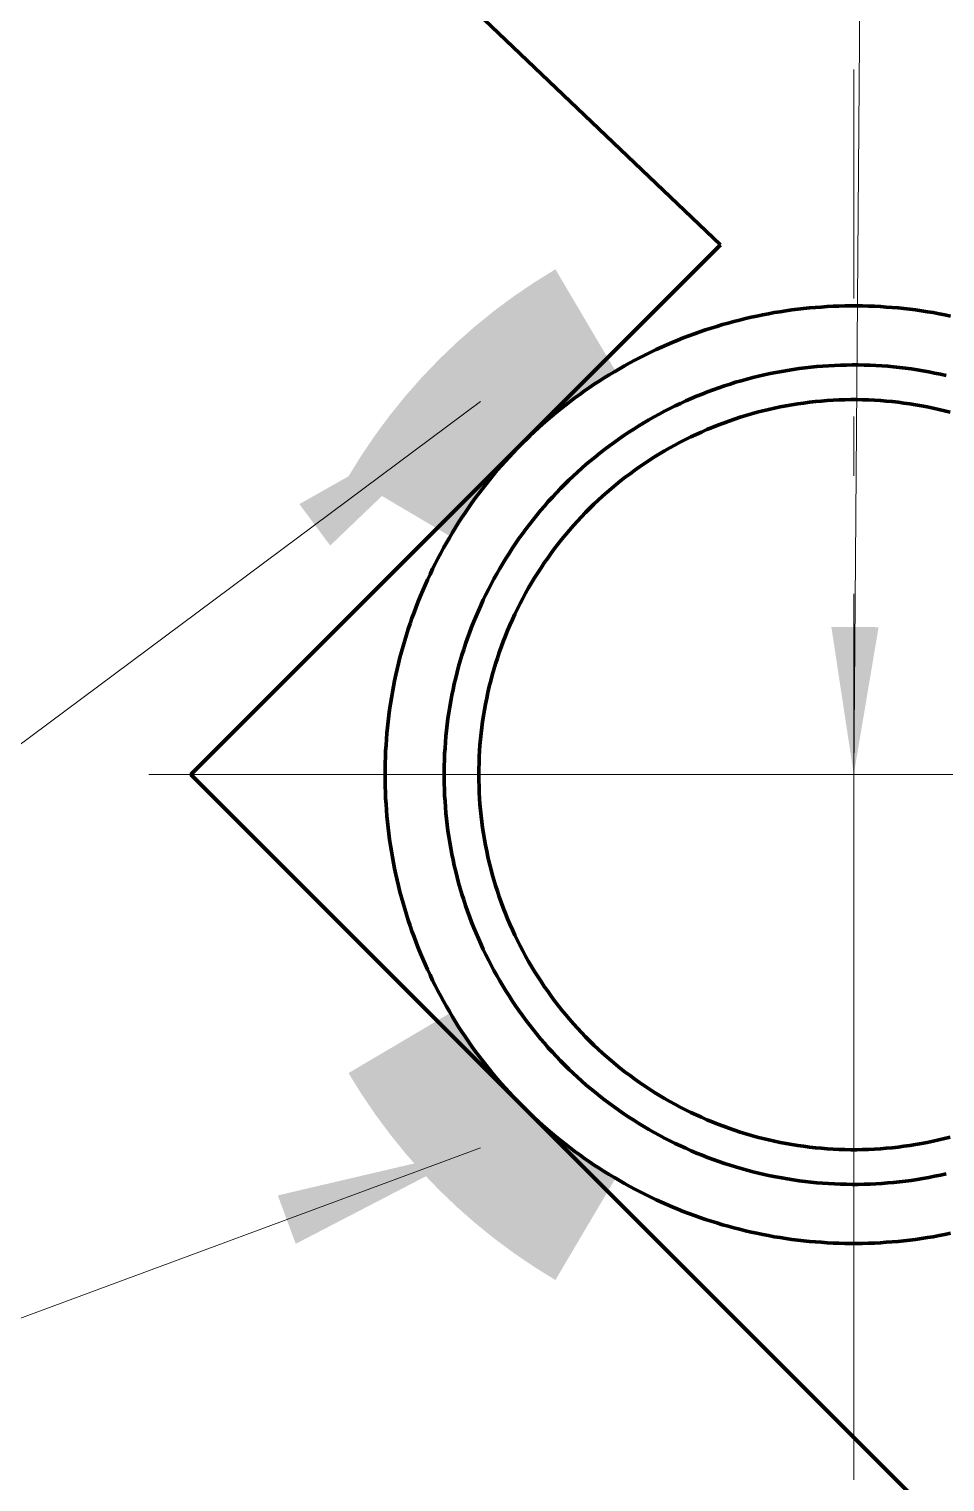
# Model space of a CAD drawing. Header units: millimetres. Extents: x 0 to 2382, y 0 to 420.
# Drawn here: x 1171.66 to 1187.17, y 216.02 to 240.62 of the extents above; entities that cross this region are included whole.
import ezdxf

# ---------------------------------------------------------------- set-up
doc = ezdxf.new("R2010")
doc.units = ezdxf.units.MM
doc.linetypes.add('IRAM-E-TRAZOS', pattern=[5, 4, -1])
doc.linetypes.add('IRAM-F-TRAZO-PUNTO', pattern=[20, 15, -2, 1, -2])
for name, color, linetype, lineweight in [('01-VISIBLE', 7, 'CONTINUOUS', 70), ('02-OCULTA', 4, 'IRAM-E-TRAZOS', 35), ('03-EJE', 1, 'IRAM-F-TRAZO-PUNTO', 18), ('05-RAYADO', 8, 'CONTINUOUS', 18), ('08-FINA', 5, 'CONTINUOUS', 18), ('12-SOLDADURA', 6, 'CONTINUOUS', 18)]:
    doc.layers.add(name, color=color, linetype=linetype, lineweight=lineweight)

msp = doc.modelspace()

# ---------------------------------------------------------------- hatches: boundary and pattern name
at = {"layer": '05-RAYADO'}
h = msp.add_hatch(color=7, dxfattribs=at)
h.dxf.hatch_style = 1
h.paths.add_polyline_path([(1181.587, 234.835), (1181.303, 234.659), (1181.027, 234.472), (1180.76, 234.273), (1180.501, 234.064), (1180.251, 233.843), (1180.01, 233.613), (1179.779, 233.372), (1179.559, 233.122), (1179.349, 232.863), (1179.151, 232.595), (1178.963, 232.32), (1178.788, 232.036), (1177.066, 233.053), (1177.286, 233.408), (1177.52, 233.753), (1177.769, 234.088), (1178.031, 234.413), (1178.307, 234.726), (1178.596, 235.027), (1178.897, 235.316), (1179.21, 235.592), (1179.534, 235.854), (1179.87, 236.103), (1180.215, 236.337), (1180.57, 236.557)])
h = msp.add_hatch(color=7, dxfattribs=at)
h.dxf.hatch_style = 1
h.paths.add_polyline_path([(1178.788, 223.964), (1178.963, 223.68), (1179.151, 223.405), (1179.349, 223.137), (1179.559, 222.878), (1179.779, 222.628), (1180.01, 222.387), (1180.251, 222.157), (1180.501, 221.936), (1180.76, 221.727), (1181.027, 221.528), (1181.303, 221.341), (1181.587, 221.165), (1180.57, 219.443), (1180.215, 219.663), (1179.87, 219.897), (1179.534, 220.146), (1179.21, 220.408), (1178.897, 220.684), (1178.596, 220.973), (1178.307, 221.274), (1178.031, 221.587), (1177.769, 221.912), (1177.52, 222.247), (1177.286, 222.592), (1177.066, 222.947)])
at = {"layer": '08-FINA'}
h = msp.add_hatch(color=7, dxfattribs=at)
h.dxf.hatch_style = 1
h.paths.add_polyline_path([(1179.303, 234.32), (1176.234, 232.581), (1176.756, 231.879)])
h = msp.add_hatch(color=7, dxfattribs=at)
h.dxf.hatch_style = 1
h.paths.add_polyline_path([(1185.623, 228), (1186.043, 230.497), (1185.243, 230.503)])
h = msp.add_hatch(color=7, dxfattribs=at)
h.dxf.hatch_style = 1
h.paths.add_polyline_path([(1179.303, 221.68), (1175.869, 220.876), (1176.172, 220.056)])

# ---------------------------------------------------------------- linework, layer by layer
at = {"layer": '01-VISIBLE'}
for points in [[(1153.436, 265.5), (1183.367, 236.969)], [(1183.367, 236.969), (1174.397, 228)], [(1187.263, 235.766), (1187.165, 235.786), (1187.067, 235.805), (1186.968, 235.823), (1186.869, 235.839), (1186.77, 235.854), (1186.671, 235.868), (1186.572, 235.881), (1186.472, 235.892), (1186.373, 235.902), (1186.273, 235.911), (1186.173, 235.918), (1186.073, 235.925), (1185.973, 235.93), (1185.873, 235.934), (1185.773, 235.936), (1185.673, 235.937), (1185.573, 235.937), (1185.472, 235.936), (1185.372, 235.934), (1185.272, 235.93), (1185.172, 235.925), (1185.072, 235.918), (1184.972, 235.911), (1184.873, 235.902), (1184.773, 235.892), (1184.674, 235.881), (1184.574, 235.868), (1184.475, 235.854), (1184.376, 235.839), (1184.277, 235.823), (1184.179, 235.805), (1184.08, 235.786), (1183.982, 235.766), (1183.884, 235.745), (1183.787, 235.722), (1183.689, 235.698), (1183.593, 235.673), (1183.496, 235.647), (1183.4, 235.62), (1183.304, 235.591), (1183.208, 235.561), (1183.113, 235.53), (1183.018, 235.498), (1182.924, 235.465), (1182.83, 235.43), (1182.736, 235.394), (1182.643, 235.357), (1182.55, 235.319), (1182.458, 235.279), (1182.367, 235.239), (1182.276, 235.197), (1182.185, 235.155), (1182.095, 235.111), (1182.006, 235.066), (1181.917, 235.019), (1181.829, 234.972), (1181.741, 234.924), (1181.654, 234.874), (1181.568, 234.823), (1181.482, 234.772), (1181.397, 234.719), (1181.312, 234.665), (1181.228, 234.61), (1181.145, 234.554), (1181.063, 234.497), (1180.981, 234.439), (1180.901, 234.38), (1180.821, 234.32), (1180.741, 234.259), (1180.663, 234.197), (1180.585, 234.134), (1180.508, 234.07), (1180.432, 234.005), (1180.356, 233.939), (1180.282, 233.872), (1180.208, 233.804), (1180.135, 233.735), (1180.063, 233.666), (1179.992, 233.595), (1179.922, 233.523), (1179.853, 233.451), (1179.785, 233.378), (1179.717, 233.304), (1179.651, 233.229), (1179.585, 233.153), (1179.521, 233.077), (1179.457, 232.999), (1179.395, 232.921), (1179.333, 232.842), (1179.272, 232.762), (1179.213, 232.682), (1179.154, 232.6), (1179.097, 232.519), (1179.04, 232.436), (1178.985, 232.352), (1178.931, 232.268), (1178.877, 232.184), (1178.825, 232.098), (1178.774, 232.012), (1178.724, 231.925), (1178.675, 231.838), (1178.627, 231.75), (1178.58, 231.661), (1178.534, 231.572), (1178.49, 231.483), (1178.447, 231.392), (1178.404, 231.301), (1178.363, 231.21), (1178.323, 231.118), (1178.285, 231.026), (1178.247, 230.933), (1178.211, 230.84), (1178.175, 230.746), (1178.141, 230.652), (1178.108, 230.557), (1178.077, 230.462), (1178.046, 230.367), (1178.017, 230.271), (1177.989, 230.175), (1177.962, 230.079), (1177.937, 229.982), (1177.912, 229.885), (1177.889, 229.787), (1177.867, 229.689), (1177.846, 229.591), (1177.827, 229.493), (1177.809, 229.395), (1177.792, 229.296), (1177.776, 229.197), (1177.762, 229.098), (1177.748, 228.999), (1177.736, 228.899), (1177.726, 228.8), (1177.716, 228.7), (1177.708, 228.6), (1177.701, 228.5), (1177.695, 228.4), (1177.691, 228.3), (1177.688, 228.2), (1177.686, 228.1), (1177.685, 228), (1177.686, 227.9), (1177.688, 227.8), (1177.691, 227.7), (1177.695, 227.6), (1177.701, 227.5), (1177.708, 227.4), (1177.716, 227.3), (1177.726, 227.2), (1177.736, 227.101), (1177.748, 227.001), (1177.762, 226.902), (1177.776, 226.803), (1177.792, 226.704), (1177.809, 226.605), (1177.827, 226.507), (1177.846, 226.409), (1177.867, 226.311), (1177.889, 226.213), (1177.912, 226.115), (1177.937, 226.018), (1177.962, 225.921), (1177.989, 225.825), (1178.017, 225.729), (1178.046, 225.633), (1178.077, 225.538), (1178.108, 225.443), (1178.141, 225.348), (1178.175, 225.254), (1178.211, 225.16), (1178.247, 225.067), (1178.285, 224.974), (1178.323, 224.882), (1178.363, 224.79), (1178.404, 224.699), (1178.447, 224.608), (1178.49, 224.517), (1178.534, 224.428), (1178.58, 224.339), (1178.627, 224.25), (1178.675, 224.162), (1178.724, 224.075), (1178.774, 223.988), (1178.825, 223.902), (1178.877, 223.816), (1178.931, 223.732), (1178.985, 223.648), (1179.04, 223.564), (1179.097, 223.481), (1179.154, 223.4), (1179.213, 223.318), (1179.272, 223.238), (1179.333, 223.158), (1179.395, 223.079), (1179.457, 223.001), (1179.521, 222.923), (1179.585, 222.847), (1179.651, 222.771), (1179.717, 222.696), (1179.785, 222.622), (1179.853, 222.549), (1179.922, 222.477), (1179.992, 222.405), (1180.063, 222.334), (1180.135, 222.265), (1180.208, 222.196), (1180.282, 222.128), (1180.356, 222.061), (1180.432, 221.995), (1180.508, 221.93), (1180.585, 221.866), (1180.663, 221.803), (1180.741, 221.741), (1180.821, 221.68), (1180.901, 221.62), (1180.981, 221.561), (1181.063, 221.503), (1181.145, 221.446), (1181.228, 221.39), (1181.312, 221.335), (1181.397, 221.281), (1181.482, 221.228), (1181.568, 221.177), (1181.654, 221.126), (1181.741, 221.076), (1181.829, 221.028), (1181.917, 220.981), (1182.006, 220.934), (1182.095, 220.889), (1182.185, 220.845), (1182.276, 220.803), (1182.367, 220.761), (1182.458, 220.721), (1182.55, 220.681), (1182.643, 220.643), (1182.736, 220.606), (1182.83, 220.57), (1182.924, 220.535), (1183.018, 220.502), (1183.113, 220.47), (1183.208, 220.439), (1183.304, 220.409), (1183.4, 220.38), (1183.496, 220.353), (1183.593, 220.327), (1183.689, 220.302), (1183.787, 220.278), (1183.884, 220.255), (1183.982, 220.234), (1184.08, 220.214), (1184.179, 220.195), (1184.277, 220.177), (1184.376, 220.161), (1184.475, 220.146), (1184.574, 220.132), (1184.674, 220.119), (1184.773, 220.108), (1184.873, 220.098), (1184.972, 220.089), (1185.072, 220.082), (1185.172, 220.075), (1185.272, 220.07), (1185.372, 220.066), (1185.472, 220.064), (1185.573, 220.063), (1185.673, 220.063), (1185.773, 220.064), (1185.873, 220.066), (1185.973, 220.07), (1186.073, 220.075), (1186.173, 220.082), (1186.273, 220.089), (1186.373, 220.098), (1186.472, 220.108), (1186.572, 220.119), (1186.671, 220.132), (1186.77, 220.146), (1186.869, 220.161), (1186.968, 220.177), (1187.067, 220.195), (1187.165, 220.214), (1187.263, 220.234)], [(1187.187, 234.759), (1187.09, 234.781), (1186.991, 234.801), (1186.893, 234.82), (1186.794, 234.838), (1186.696, 234.854), (1186.596, 234.869), (1186.497, 234.882), (1186.398, 234.894), (1186.298, 234.905), (1186.198, 234.914), (1186.098, 234.921), (1185.998, 234.927), (1185.898, 234.932), (1185.798, 234.935), (1185.698, 234.937), (1185.598, 234.937), (1185.497, 234.936), (1185.397, 234.934), (1185.297, 234.93), (1185.197, 234.924), (1185.097, 234.918), (1184.997, 234.909), (1184.898, 234.899), (1184.798, 234.888), (1184.699, 234.876), (1184.599, 234.862), (1184.5, 234.846), (1184.402, 234.829), (1184.303, 234.811), (1184.205, 234.791), (1184.107, 234.77), (1184.009, 234.747), (1183.912, 234.723), (1183.815, 234.698), (1183.718, 234.671), (1183.622, 234.643), (1183.527, 234.613), (1183.431, 234.582), (1183.336, 234.55), (1183.242, 234.516), (1183.148, 234.481), (1183.055, 234.445), (1182.962, 234.407), (1182.87, 234.368), (1182.778, 234.327), (1182.687, 234.286), (1182.597, 234.243), (1182.507, 234.198), (1182.417, 234.153), (1182.329, 234.106), (1182.241, 234.058), (1182.154, 234.008), (1182.068, 233.957), (1181.982, 233.905), (1181.897, 233.852), (1181.813, 233.798), (1181.729, 233.742), (1181.647, 233.685), (1181.565, 233.627), (1181.484, 233.568), (1181.404, 233.508), (1181.325, 233.446), (1181.247, 233.384), (1181.17, 233.32), (1181.093, 233.255), (1181.018, 233.189), (1180.943, 233.122), (1180.87, 233.054), (1180.798, 232.985), (1180.726, 232.914), (1180.656, 232.843), (1180.586, 232.771), (1180.518, 232.698), (1180.45, 232.623), (1180.384, 232.548), (1180.319, 232.472), (1180.255, 232.395), (1180.192, 232.317), (1180.13, 232.238), (1180.07, 232.158), (1180.01, 232.078), (1179.952, 231.996), (1179.895, 231.914), (1179.839, 231.831), (1179.784, 231.747), (1179.731, 231.662), (1179.678, 231.577), (1179.627, 231.49), (1179.577, 231.403), (1179.529, 231.316), (1179.482, 231.227), (1179.436, 231.138), (1179.391, 231.049), (1179.348, 230.958), (1179.306, 230.867), (1179.265, 230.776), (1179.225, 230.684), (1179.187, 230.591), (1179.15, 230.498), (1179.115, 230.404), (1179.081, 230.31), (1179.048, 230.215), (1179.017, 230.12), (1178.987, 230.024), (1178.959, 229.928), (1178.931, 229.832), (1178.906, 229.735), (1178.881, 229.638), (1178.858, 229.54), (1178.837, 229.442), (1178.817, 229.344), (1178.798, 229.246), (1178.781, 229.147), (1178.765, 229.048), (1178.75, 228.949), (1178.737, 228.85), (1178.726, 228.75), (1178.716, 228.65), (1178.707, 228.551), (1178.7, 228.451), (1178.694, 228.351), (1178.69, 228.25), (1178.687, 228.15), (1178.685, 228.05), (1178.685, 227.95), (1178.687, 227.85), (1178.69, 227.75), (1178.694, 227.649), (1178.7, 227.549), (1178.707, 227.449), (1178.716, 227.35), (1178.726, 227.25), (1178.737, 227.15), (1178.75, 227.051), (1178.765, 226.952), (1178.781, 226.853), (1178.798, 226.754), (1178.817, 226.656), (1178.837, 226.558), (1178.858, 226.46), (1178.881, 226.362), (1178.906, 226.265), (1178.931, 226.168), (1178.959, 226.072), (1178.987, 225.976), (1179.017, 225.88), (1179.048, 225.785), (1179.081, 225.69), (1179.115, 225.596), (1179.15, 225.502), (1179.187, 225.409), (1179.225, 225.316), (1179.265, 225.224), (1179.306, 225.133), (1179.348, 225.042), (1179.391, 224.951), (1179.436, 224.862), (1179.482, 224.773), (1179.529, 224.684), (1179.577, 224.597), (1179.627, 224.51), (1179.678, 224.423), (1179.731, 224.338), (1179.784, 224.253), (1179.839, 224.169), (1179.895, 224.086), (1179.952, 224.004), (1180.01, 223.922), (1180.07, 223.842), (1180.13, 223.762), (1180.192, 223.683), (1180.255, 223.605), (1180.319, 223.528), (1180.384, 223.452), (1180.45, 223.377), (1180.518, 223.302), (1180.586, 223.229), (1180.656, 223.157), (1180.726, 223.086), (1180.798, 223.015), (1180.87, 222.946), (1180.943, 222.878), (1181.018, 222.811), (1181.093, 222.745), (1181.17, 222.68), (1181.247, 222.616), (1181.325, 222.554), (1181.404, 222.492), (1181.484, 222.432), (1181.565, 222.373), (1181.647, 222.315), (1181.729, 222.258), (1181.813, 222.202), (1181.897, 222.148), (1181.982, 222.095), (1182.068, 222.043), (1182.154, 221.992), (1182.241, 221.942), (1182.329, 221.894), (1182.417, 221.847), (1182.507, 221.802), (1182.597, 221.757), (1182.687, 221.714), (1182.778, 221.673), (1182.87, 221.632), (1182.962, 221.593), (1183.055, 221.555), (1183.148, 221.519), (1183.242, 221.484), (1183.336, 221.45), (1183.431, 221.418), (1183.527, 221.387), (1183.622, 221.357), (1183.718, 221.329), (1183.815, 221.302), (1183.912, 221.277), (1184.009, 221.253), (1184.107, 221.23), (1184.205, 221.209), (1184.303, 221.189), (1184.402, 221.171), (1184.5, 221.154), (1184.599, 221.138), (1184.699, 221.124), (1184.798, 221.112), (1184.898, 221.101), (1184.997, 221.091), (1185.097, 221.082), (1185.197, 221.076), (1185.297, 221.07), (1185.397, 221.066), (1185.497, 221.064), (1185.598, 221.063), (1185.698, 221.063), (1185.798, 221.065), (1185.898, 221.068), (1185.998, 221.073), (1186.098, 221.079), (1186.198, 221.086), (1186.298, 221.095), (1186.398, 221.106), (1186.497, 221.118), (1186.596, 221.131), (1186.696, 221.146), (1186.794, 221.162), (1186.893, 221.18), (1186.991, 221.199), (1187.09, 221.219), (1187.187, 221.241)], [(1187.258, 234.136), (1187.161, 234.161), (1187.064, 234.184), (1186.966, 234.206), (1186.868, 234.227), (1186.769, 234.246), (1186.67, 234.263), (1186.571, 234.279), (1186.472, 234.293), (1186.373, 234.306), (1186.273, 234.317), (1186.173, 234.326), (1186.073, 234.334), (1185.973, 234.34), (1185.873, 234.345), (1185.773, 234.348), (1185.673, 234.35), (1185.573, 234.35), (1185.472, 234.348), (1185.372, 234.345), (1185.272, 234.34), (1185.172, 234.334), (1185.072, 234.326), (1184.972, 234.317), (1184.873, 234.306), (1184.773, 234.293), (1184.674, 234.279), (1184.575, 234.263), (1184.476, 234.246), (1184.378, 234.227), (1184.28, 234.206), (1184.182, 234.184), (1184.084, 234.161), (1183.987, 234.136), (1183.891, 234.109), (1183.794, 234.081), (1183.699, 234.051), (1183.603, 234.02), (1183.509, 233.988), (1183.414, 233.954), (1183.321, 233.918), (1183.227, 233.881), (1183.135, 233.842), (1183.043, 233.802), (1182.952, 233.761), (1182.861, 233.718), (1182.771, 233.674), (1182.682, 233.628), (1182.593, 233.581), (1182.506, 233.532), (1182.419, 233.482), (1182.333, 233.431), (1182.247, 233.379), (1182.163, 233.325), (1182.079, 233.269), (1181.996, 233.213), (1181.915, 233.155), (1181.834, 233.096), (1181.754, 233.035), (1181.675, 232.974), (1181.597, 232.911), (1181.52, 232.846), (1181.444, 232.781), (1181.369, 232.714), (1181.295, 232.647), (1181.222, 232.578), (1181.15, 232.508), (1181.08, 232.437), (1181.01, 232.364), (1180.942, 232.291), (1180.875, 232.217), (1180.809, 232.141), (1180.744, 232.065), (1180.68, 231.987), (1180.618, 231.909), (1180.557, 231.829), (1180.497, 231.749), (1180.439, 231.667), (1180.381, 231.585), (1180.326, 231.502), (1180.271, 231.418), (1180.218, 231.333), (1180.166, 231.247), (1180.115, 231.161), (1180.066, 231.073), (1180.018, 230.985), (1179.972, 230.896), (1179.927, 230.807), (1179.883, 230.716), (1179.841, 230.625), (1179.8, 230.534), (1179.761, 230.442), (1179.723, 230.349), (1179.687, 230.255), (1179.652, 230.161), (1179.618, 230.067), (1179.587, 229.972), (1179.556, 229.876), (1179.527, 229.78), (1179.5, 229.684), (1179.474, 229.587), (1179.45, 229.49), (1179.427, 229.392), (1179.406, 229.294), (1179.386, 229.196), (1179.368, 229.097), (1179.352, 228.998), (1179.337, 228.899), (1179.323, 228.8), (1179.311, 228.7), (1179.301, 228.601), (1179.292, 228.501), (1179.285, 228.401), (1179.28, 228.301), (1179.276, 228.2), (1179.273, 228.1), (1179.273, 228), (1179.273, 227.9), (1179.276, 227.8), (1179.28, 227.699), (1179.285, 227.599), (1179.292, 227.499), (1179.301, 227.399), (1179.311, 227.3), (1179.323, 227.2), (1179.337, 227.101), (1179.352, 227.002), (1179.368, 226.903), (1179.386, 226.804), (1179.406, 226.706), (1179.427, 226.608), (1179.45, 226.51), (1179.474, 226.413), (1179.5, 226.316), (1179.527, 226.22), (1179.556, 226.124), (1179.587, 226.028), (1179.618, 225.933), (1179.652, 225.839), (1179.687, 225.745), (1179.723, 225.651), (1179.761, 225.558), (1179.8, 225.466), (1179.841, 225.375), (1179.883, 225.284), (1179.927, 225.193), (1179.972, 225.104), (1180.018, 225.015), (1180.066, 224.927), (1180.115, 224.839), (1180.166, 224.753), (1180.218, 224.667), (1180.271, 224.582), (1180.326, 224.498), (1180.381, 224.415), (1180.439, 224.333), (1180.497, 224.251), (1180.557, 224.171), (1180.618, 224.091), (1180.68, 224.013), (1180.744, 223.935), (1180.809, 223.859), (1180.875, 223.783), (1180.942, 223.709), (1181.01, 223.636), (1181.08, 223.563), (1181.15, 223.492), (1181.222, 223.422), (1181.295, 223.353), (1181.369, 223.286), (1181.444, 223.219), (1181.52, 223.154), (1181.597, 223.089), (1181.675, 223.026), (1181.754, 222.965), (1181.834, 222.904), (1181.915, 222.845), (1181.996, 222.787), (1182.079, 222.731), (1182.163, 222.675), (1182.247, 222.621), (1182.333, 222.569), (1182.419, 222.518), (1182.506, 222.468), (1182.593, 222.419), (1182.682, 222.372), (1182.771, 222.326), (1182.861, 222.282), (1182.952, 222.239), (1183.043, 222.198), (1183.135, 222.158), (1183.227, 222.119), (1183.321, 222.082), (1183.414, 222.046), (1183.509, 222.012), (1183.603, 221.98), (1183.699, 221.949), (1183.794, 221.919), (1183.891, 221.891), (1183.987, 221.864), (1184.084, 221.839), (1184.182, 221.816), (1184.28, 221.794), (1184.378, 221.773), (1184.476, 221.754), (1184.575, 221.737), (1184.674, 221.721), (1184.773, 221.707), (1184.873, 221.694), (1184.972, 221.683), (1185.072, 221.674), (1185.172, 221.666), (1185.272, 221.66), (1185.372, 221.655), (1185.472, 221.652), (1185.573, 221.65), (1185.673, 221.65), (1185.773, 221.652), (1185.873, 221.655), (1185.973, 221.66), (1186.073, 221.666), (1186.173, 221.674), (1186.273, 221.683), (1186.373, 221.694), (1186.472, 221.707), (1186.571, 221.721), (1186.67, 221.737), (1186.769, 221.754), (1186.868, 221.773), (1186.966, 221.794), (1187.064, 221.816), (1187.161, 221.839), (1187.258, 221.864)], [(1174.397, 228), (1186.897, 215.5)]]:
    msp.add_lwpolyline(points, dxfattribs=at)
at = {"layer": '02-OCULTA'}
for points in [[(1154.148, 264.821), (1183.367, 236.969)], [(1183.367, 236.969), (1174.397, 228)], [(1187.263, 235.766), (1187.165, 235.786), (1187.067, 235.805), (1186.968, 235.823), (1186.869, 235.839), (1186.77, 235.854), (1186.671, 235.868), (1186.572, 235.881), (1186.472, 235.892), (1186.373, 235.902), (1186.273, 235.911), (1186.173, 235.918), (1186.073, 235.925), (1185.973, 235.93), (1185.873, 235.934), (1185.773, 235.936), (1185.673, 235.937), (1185.573, 235.937), (1185.472, 235.936), (1185.372, 235.934), (1185.272, 235.93), (1185.172, 235.925), (1185.072, 235.918), (1184.972, 235.911), (1184.873, 235.902), (1184.773, 235.892), (1184.674, 235.881), (1184.574, 235.868), (1184.475, 235.854), (1184.376, 235.839), (1184.277, 235.823), (1184.179, 235.805), (1184.08, 235.786), (1183.982, 235.766), (1183.884, 235.745), (1183.787, 235.722), (1183.689, 235.698), (1183.593, 235.673), (1183.496, 235.647), (1183.4, 235.62), (1183.304, 235.591), (1183.208, 235.561), (1183.113, 235.53), (1183.018, 235.498), (1182.924, 235.465), (1182.83, 235.43), (1182.736, 235.394), (1182.643, 235.357), (1182.55, 235.319), (1182.458, 235.279), (1182.367, 235.239), (1182.276, 235.197), (1182.185, 235.155), (1182.095, 235.111), (1182.006, 235.066), (1181.917, 235.019), (1181.829, 234.972), (1181.741, 234.924), (1181.654, 234.874), (1181.568, 234.823), (1181.482, 234.772), (1181.397, 234.719), (1181.312, 234.665), (1181.228, 234.61), (1181.145, 234.554), (1181.063, 234.497), (1180.981, 234.439), (1180.901, 234.38), (1180.821, 234.32), (1180.741, 234.259), (1180.663, 234.197), (1180.585, 234.134), (1180.508, 234.07), (1180.432, 234.005), (1180.356, 233.939), (1180.282, 233.872), (1180.208, 233.804), (1180.135, 233.735), (1180.063, 233.666), (1179.992, 233.595), (1179.922, 233.523), (1179.853, 233.451), (1179.785, 233.378), (1179.717, 233.304), (1179.651, 233.229), (1179.585, 233.153), (1179.521, 233.077), (1179.457, 232.999), (1179.395, 232.921), (1179.333, 232.842), (1179.272, 232.762), (1179.213, 232.682), (1179.154, 232.6), (1179.097, 232.519), (1179.04, 232.436), (1178.985, 232.352), (1178.931, 232.268), (1178.877, 232.184), (1178.825, 232.098), (1178.774, 232.012), (1178.724, 231.925), (1178.675, 231.838), (1178.627, 231.75), (1178.58, 231.661), (1178.534, 231.572), (1178.49, 231.483), (1178.447, 231.392), (1178.404, 231.301), (1178.363, 231.21), (1178.323, 231.118), (1178.285, 231.026), (1178.247, 230.933), (1178.211, 230.84), (1178.175, 230.746), (1178.141, 230.652), (1178.108, 230.557), (1178.077, 230.462), (1178.046, 230.367), (1178.017, 230.271), (1177.989, 230.175), (1177.962, 230.079), (1177.937, 229.982), (1177.912, 229.885), (1177.889, 229.787), (1177.867, 229.689), (1177.846, 229.591), (1177.827, 229.493), (1177.809, 229.395), (1177.792, 229.296), (1177.776, 229.197), (1177.762, 229.098), (1177.748, 228.999), (1177.736, 228.899), (1177.726, 228.8), (1177.716, 228.7), (1177.708, 228.6), (1177.701, 228.5), (1177.695, 228.4), (1177.691, 228.3), (1177.688, 228.2), (1177.686, 228.1), (1177.685, 228), (1177.686, 227.9), (1177.688, 227.8), (1177.691, 227.7), (1177.695, 227.6), (1177.701, 227.5), (1177.708, 227.4), (1177.716, 227.3), (1177.726, 227.2), (1177.736, 227.101), (1177.748, 227.001), (1177.762, 226.902), (1177.776, 226.803), (1177.792, 226.704), (1177.809, 226.605), (1177.827, 226.507), (1177.846, 226.409), (1177.867, 226.311), (1177.889, 226.213), (1177.912, 226.115), (1177.937, 226.018), (1177.962, 225.921), (1177.989, 225.825), (1178.017, 225.729), (1178.046, 225.633), (1178.077, 225.538), (1178.108, 225.443), (1178.141, 225.348), (1178.175, 225.254), (1178.211, 225.16), (1178.247, 225.067), (1178.285, 224.974), (1178.323, 224.882), (1178.363, 224.79), (1178.404, 224.699), (1178.447, 224.608), (1178.49, 224.517), (1178.534, 224.428), (1178.58, 224.339), (1178.627, 224.25), (1178.675, 224.162), (1178.724, 224.075), (1178.774, 223.988), (1178.825, 223.902), (1178.877, 223.816), (1178.931, 223.732), (1178.985, 223.648), (1179.04, 223.564), (1179.097, 223.481), (1179.154, 223.4), (1179.213, 223.318), (1179.272, 223.238), (1179.333, 223.158), (1179.395, 223.079), (1179.457, 223.001), (1179.521, 222.923), (1179.585, 222.847), (1179.651, 222.771), (1179.717, 222.696), (1179.785, 222.622), (1179.853, 222.549), (1179.922, 222.477), (1179.992, 222.405), (1180.063, 222.334), (1180.135, 222.265), (1180.208, 222.196), (1180.282, 222.128), (1180.356, 222.061), (1180.432, 221.995), (1180.508, 221.93), (1180.585, 221.866), (1180.663, 221.803), (1180.741, 221.741), (1180.821, 221.68), (1180.901, 221.62), (1180.981, 221.561), (1181.063, 221.503), (1181.145, 221.446), (1181.228, 221.39), (1181.312, 221.335), (1181.397, 221.281), (1181.482, 221.228), (1181.568, 221.177), (1181.654, 221.126), (1181.741, 221.076), (1181.829, 221.028), (1181.917, 220.981), (1182.006, 220.934), (1182.095, 220.889), (1182.185, 220.845), (1182.276, 220.803), (1182.367, 220.761), (1182.458, 220.721), (1182.55, 220.681), (1182.643, 220.643), (1182.736, 220.606), (1182.83, 220.57), (1182.924, 220.535), (1183.018, 220.502), (1183.113, 220.47), (1183.208, 220.439), (1183.304, 220.409), (1183.4, 220.38), (1183.496, 220.353), (1183.593, 220.327), (1183.689, 220.302), (1183.787, 220.278), (1183.884, 220.255), (1183.982, 220.234), (1184.08, 220.214), (1184.179, 220.195), (1184.277, 220.177), (1184.376, 220.161), (1184.475, 220.146), (1184.574, 220.132), (1184.674, 220.119), (1184.773, 220.108), (1184.873, 220.098), (1184.972, 220.089), (1185.072, 220.082), (1185.172, 220.075), (1185.272, 220.07), (1185.372, 220.066), (1185.472, 220.064), (1185.573, 220.063), (1185.673, 220.063), (1185.773, 220.064), (1185.873, 220.066), (1185.973, 220.07), (1186.073, 220.075), (1186.173, 220.082), (1186.273, 220.089), (1186.373, 220.098), (1186.472, 220.108), (1186.572, 220.119), (1186.671, 220.132), (1186.77, 220.146), (1186.869, 220.161), (1186.968, 220.177), (1187.067, 220.195), (1187.165, 220.214), (1187.263, 220.234)], [(1187.187, 234.759), (1187.09, 234.781), (1186.991, 234.801), (1186.893, 234.82), (1186.794, 234.838), (1186.696, 234.854), (1186.596, 234.869), (1186.497, 234.882), (1186.398, 234.894), (1186.298, 234.905), (1186.198, 234.914), (1186.098, 234.921), (1185.998, 234.927), (1185.898, 234.932), (1185.798, 234.935), (1185.698, 234.937), (1185.598, 234.937), (1185.497, 234.936), (1185.397, 234.934), (1185.297, 234.93), (1185.197, 234.924), (1185.097, 234.918), (1184.997, 234.909), (1184.898, 234.899), (1184.798, 234.888), (1184.699, 234.876), (1184.599, 234.862), (1184.5, 234.846), (1184.402, 234.829), (1184.303, 234.811), (1184.205, 234.791), (1184.107, 234.77), (1184.009, 234.747), (1183.912, 234.723), (1183.815, 234.698), (1183.718, 234.671), (1183.622, 234.643), (1183.527, 234.613), (1183.431, 234.582), (1183.336, 234.55), (1183.242, 234.516), (1183.148, 234.481), (1183.055, 234.445), (1182.962, 234.407), (1182.87, 234.368), (1182.778, 234.327), (1182.687, 234.286), (1182.597, 234.243), (1182.507, 234.198), (1182.417, 234.153), (1182.329, 234.106), (1182.241, 234.058), (1182.154, 234.008), (1182.068, 233.957), (1181.982, 233.905), (1181.897, 233.852), (1181.813, 233.798), (1181.729, 233.742), (1181.647, 233.685), (1181.565, 233.627), (1181.484, 233.568), (1181.404, 233.508), (1181.325, 233.446), (1181.247, 233.384), (1181.17, 233.32), (1181.093, 233.255), (1181.018, 233.189), (1180.943, 233.122), (1180.87, 233.054), (1180.798, 232.985), (1180.726, 232.914), (1180.656, 232.843), (1180.586, 232.771), (1180.518, 232.698), (1180.45, 232.623), (1180.384, 232.548), (1180.319, 232.472), (1180.255, 232.395), (1180.192, 232.317), (1180.13, 232.238), (1180.07, 232.158), (1180.01, 232.078), (1179.952, 231.996), (1179.895, 231.914), (1179.839, 231.831), (1179.784, 231.747), (1179.731, 231.662), (1179.678, 231.577), (1179.627, 231.49), (1179.577, 231.403), (1179.529, 231.316), (1179.482, 231.227), (1179.436, 231.138), (1179.391, 231.049), (1179.348, 230.958), (1179.306, 230.867), (1179.265, 230.776), (1179.225, 230.684), (1179.187, 230.591), (1179.15, 230.498), (1179.115, 230.404), (1179.081, 230.31), (1179.048, 230.215), (1179.017, 230.12), (1178.987, 230.024), (1178.959, 229.928), (1178.931, 229.832), (1178.906, 229.735), (1178.881, 229.638), (1178.858, 229.54), (1178.837, 229.442), (1178.817, 229.344), (1178.798, 229.246), (1178.781, 229.147), (1178.765, 229.048), (1178.75, 228.949), (1178.737, 228.85), (1178.726, 228.75), (1178.716, 228.65), (1178.707, 228.551), (1178.7, 228.451), (1178.694, 228.351), (1178.69, 228.25), (1178.687, 228.15), (1178.685, 228.05), (1178.685, 227.95), (1178.687, 227.85), (1178.69, 227.75), (1178.694, 227.649), (1178.7, 227.549), (1178.707, 227.449), (1178.716, 227.35), (1178.726, 227.25), (1178.737, 227.15), (1178.75, 227.051), (1178.765, 226.952), (1178.781, 226.853), (1178.798, 226.754), (1178.817, 226.656), (1178.837, 226.558), (1178.858, 226.46), (1178.881, 226.362), (1178.906, 226.265), (1178.931, 226.168), (1178.959, 226.072), (1178.987, 225.976), (1179.017, 225.88), (1179.048, 225.785), (1179.081, 225.69), (1179.115, 225.596), (1179.15, 225.502), (1179.187, 225.409), (1179.225, 225.316), (1179.265, 225.224), (1179.306, 225.133), (1179.348, 225.042), (1179.391, 224.951), (1179.436, 224.862), (1179.482, 224.773), (1179.529, 224.684), (1179.577, 224.597), (1179.627, 224.51), (1179.678, 224.423), (1179.731, 224.338), (1179.784, 224.253), (1179.839, 224.169), (1179.895, 224.086), (1179.952, 224.004), (1180.01, 223.922), (1180.07, 223.842), (1180.13, 223.762), (1180.192, 223.683), (1180.255, 223.605), (1180.319, 223.528), (1180.384, 223.452), (1180.45, 223.377), (1180.518, 223.302), (1180.586, 223.229), (1180.656, 223.157), (1180.726, 223.086), (1180.798, 223.015), (1180.87, 222.946), (1180.943, 222.878), (1181.018, 222.811), (1181.093, 222.745), (1181.17, 222.68), (1181.247, 222.616), (1181.325, 222.554), (1181.404, 222.492), (1181.484, 222.432), (1181.565, 222.373), (1181.647, 222.315), (1181.729, 222.258), (1181.813, 222.202), (1181.897, 222.148), (1181.982, 222.095), (1182.068, 222.043), (1182.154, 221.992), (1182.241, 221.942), (1182.329, 221.894), (1182.417, 221.847), (1182.507, 221.802), (1182.597, 221.757), (1182.687, 221.714), (1182.778, 221.673), (1182.87, 221.632), (1182.962, 221.593), (1183.055, 221.555), (1183.148, 221.519), (1183.242, 221.484), (1183.336, 221.45), (1183.431, 221.418), (1183.527, 221.387), (1183.622, 221.357), (1183.718, 221.329), (1183.815, 221.302), (1183.912, 221.277), (1184.009, 221.253), (1184.107, 221.23), (1184.205, 221.209), (1184.303, 221.189), (1184.402, 221.171), (1184.5, 221.154), (1184.599, 221.138), (1184.699, 221.124), (1184.798, 221.112), (1184.898, 221.101), (1184.997, 221.091), (1185.097, 221.082), (1185.197, 221.076), (1185.297, 221.07), (1185.397, 221.066), (1185.497, 221.064), (1185.598, 221.063), (1185.698, 221.063), (1185.798, 221.065), (1185.898, 221.068), (1185.998, 221.073), (1186.098, 221.079), (1186.198, 221.086), (1186.298, 221.095), (1186.398, 221.106), (1186.497, 221.118), (1186.596, 221.131), (1186.696, 221.146), (1186.794, 221.162), (1186.893, 221.18), (1186.991, 221.199), (1187.09, 221.219), (1187.187, 221.241)], [(1187.258, 234.136), (1187.161, 234.161), (1187.064, 234.184), (1186.966, 234.206), (1186.868, 234.227), (1186.769, 234.246), (1186.67, 234.263), (1186.571, 234.279), (1186.472, 234.293), (1186.373, 234.306), (1186.273, 234.317), (1186.173, 234.326), (1186.073, 234.334), (1185.973, 234.34), (1185.873, 234.345), (1185.773, 234.348), (1185.673, 234.35), (1185.573, 234.35), (1185.472, 234.348), (1185.372, 234.345), (1185.272, 234.34), (1185.172, 234.334), (1185.072, 234.326), (1184.972, 234.317), (1184.873, 234.306), (1184.773, 234.293), (1184.674, 234.279), (1184.575, 234.263), (1184.476, 234.246), (1184.378, 234.227), (1184.28, 234.206), (1184.182, 234.184), (1184.084, 234.161), (1183.987, 234.136), (1183.891, 234.109), (1183.794, 234.081), (1183.699, 234.051), (1183.603, 234.02), (1183.509, 233.988), (1183.414, 233.954), (1183.321, 233.918), (1183.227, 233.881), (1183.135, 233.842), (1183.043, 233.802), (1182.952, 233.761), (1182.861, 233.718), (1182.771, 233.674), (1182.682, 233.628), (1182.593, 233.581), (1182.506, 233.532), (1182.419, 233.482), (1182.333, 233.431), (1182.247, 233.379), (1182.163, 233.325), (1182.079, 233.269), (1181.996, 233.213), (1181.915, 233.155), (1181.834, 233.096), (1181.754, 233.035), (1181.675, 232.974), (1181.597, 232.911), (1181.52, 232.846), (1181.444, 232.781), (1181.369, 232.714), (1181.295, 232.647), (1181.222, 232.578), (1181.15, 232.508), (1181.08, 232.437), (1181.01, 232.364), (1180.942, 232.291), (1180.875, 232.217), (1180.809, 232.141), (1180.744, 232.065), (1180.68, 231.987), (1180.618, 231.909), (1180.557, 231.829), (1180.497, 231.749), (1180.439, 231.667), (1180.381, 231.585), (1180.326, 231.502), (1180.271, 231.418), (1180.218, 231.333), (1180.166, 231.247), (1180.115, 231.161), (1180.066, 231.073), (1180.018, 230.985), (1179.972, 230.896), (1179.927, 230.807), (1179.883, 230.716), (1179.841, 230.625), (1179.8, 230.534), (1179.761, 230.442), (1179.723, 230.349), (1179.687, 230.255), (1179.652, 230.161), (1179.618, 230.067), (1179.587, 229.972), (1179.556, 229.876), (1179.527, 229.78), (1179.5, 229.684), (1179.474, 229.587), (1179.45, 229.49), (1179.427, 229.392), (1179.406, 229.294), (1179.386, 229.196), (1179.368, 229.097), (1179.352, 228.998), (1179.337, 228.899), (1179.323, 228.8), (1179.311, 228.7), (1179.301, 228.601), (1179.292, 228.501), (1179.285, 228.401), (1179.28, 228.301), (1179.276, 228.2), (1179.273, 228.1), (1179.273, 228), (1179.273, 227.9), (1179.276, 227.8), (1179.28, 227.699), (1179.285, 227.599), (1179.292, 227.499), (1179.301, 227.399), (1179.311, 227.3), (1179.323, 227.2), (1179.337, 227.101), (1179.352, 227.002), (1179.368, 226.903), (1179.386, 226.804), (1179.406, 226.706), (1179.427, 226.608), (1179.45, 226.51), (1179.474, 226.413), (1179.5, 226.316), (1179.527, 226.22), (1179.556, 226.124), (1179.587, 226.028), (1179.618, 225.933), (1179.652, 225.839), (1179.687, 225.745), (1179.723, 225.651), (1179.761, 225.558), (1179.8, 225.466), (1179.841, 225.375), (1179.883, 225.284), (1179.927, 225.193), (1179.972, 225.104), (1180.018, 225.015), (1180.066, 224.927), (1180.115, 224.839), (1180.166, 224.753), (1180.218, 224.667), (1180.271, 224.582), (1180.326, 224.498), (1180.381, 224.415), (1180.439, 224.333), (1180.497, 224.251), (1180.557, 224.171), (1180.618, 224.091), (1180.68, 224.013), (1180.744, 223.935), (1180.809, 223.859), (1180.875, 223.783), (1180.942, 223.709), (1181.01, 223.636), (1181.08, 223.563), (1181.15, 223.492), (1181.222, 223.422), (1181.295, 223.353), (1181.369, 223.286), (1181.444, 223.219), (1181.52, 223.154), (1181.597, 223.089), (1181.675, 223.026), (1181.754, 222.965), (1181.834, 222.904), (1181.915, 222.845), (1181.996, 222.787), (1182.079, 222.731), (1182.163, 222.675), (1182.247, 222.621), (1182.333, 222.569), (1182.419, 222.518), (1182.506, 222.468), (1182.593, 222.419), (1182.682, 222.372), (1182.771, 222.326), (1182.861, 222.282), (1182.952, 222.239), (1183.043, 222.198), (1183.135, 222.158), (1183.227, 222.119), (1183.321, 222.082), (1183.414, 222.046), (1183.509, 222.012), (1183.603, 221.98), (1183.699, 221.949), (1183.794, 221.919), (1183.891, 221.891), (1183.987, 221.864), (1184.084, 221.839), (1184.182, 221.816), (1184.28, 221.794), (1184.378, 221.773), (1184.476, 221.754), (1184.575, 221.737), (1184.674, 221.721), (1184.773, 221.707), (1184.873, 221.694), (1184.972, 221.683), (1185.072, 221.674), (1185.172, 221.666), (1185.272, 221.66), (1185.372, 221.655), (1185.472, 221.652), (1185.573, 221.65), (1185.673, 221.65), (1185.773, 221.652), (1185.873, 221.655), (1185.973, 221.66), (1186.073, 221.666), (1186.173, 221.674), (1186.273, 221.683), (1186.373, 221.694), (1186.472, 221.707), (1186.571, 221.721), (1186.67, 221.737), (1186.769, 221.754), (1186.868, 221.773), (1186.966, 221.794), (1187.064, 221.816), (1187.161, 221.839), (1187.258, 221.864)], [(1174.397, 228), (1186.897, 215.5)]]:
    msp.add_lwpolyline(points, dxfattribs=at)
at = {"layer": '03-EJE'}
for points in [[(1185.623, 216.062), (1185.623, 239.938)], [(1173.685, 228), (1197.56, 228)]]:
    msp.add_lwpolyline(points, dxfattribs=at)
at = {"layer": '08-FINA'}
msp.add_line((1185.623, 228), (1186.058, 282.333), dxfattribs=at)
msp.add_circle((1173.167, 240.5), 36.833, dxfattribs=at)
at = {"layer": '12-SOLDADURA'}
for q in [(1179.303, 234.32), (1179.303, 221.68)]:
    msp.add_line((1145.542, 209.192), q, dxfattribs=at)

doc.saveas('drawing.dxf')
